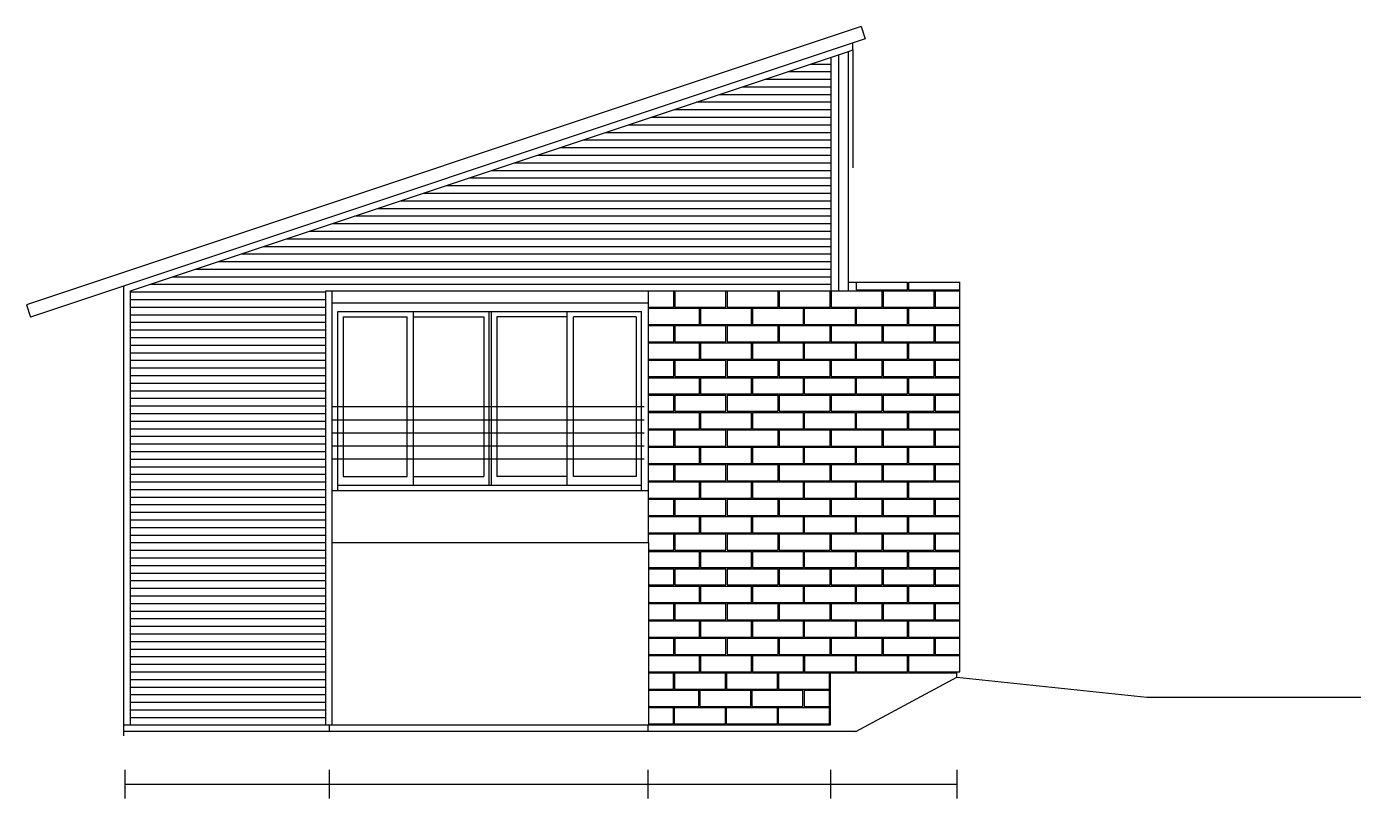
# Model space of a CAD drawing. Header units: inches. Extents: x 683 to 9370, y 1327 to 3956.
# Drawn here: x 2203 to 2815, y 1327 to 1683 of the extents above; entities that cross this region are included whole.
import ezdxf

# ---------------------------------------------------------------- set-up
doc = ezdxf.new("R2010")
doc.units = ezdxf.units.IN
doc.header["$MEASUREMENT"] = 0
for name, color, linetype in [('blocks', 251, 'Continuous'), ('e1', 253, 'Continuous'), ('e2', 251, 'Continuous'), ('walls', 7, 'Continuous')]:
    doc.layers.add(name, color=color, linetype=linetype)

msp = doc.modelspace()

# ---------------------------------------------------------------- linework, layer by layer
at = {"layer": 'blocks'}
for p, q in [((2501.25, 1553.75), (2501.25, 1561.25)), ((2501.75, 1561.25), (2501.75, 1553.75)), ((2525.25, 1553.75), (2525.25, 1561.25)), ((2525.75, 1561.25), (2525.75, 1553.75)), ((2549.25, 1553.75), (2549.25, 1561.25)), ((2549.75, 1561.25), (2549.75, 1553.75)), ((2573.25, 1553.75), (2573.25, 1561.25)), ((2573.75, 1561.25), (2573.75, 1553.75)), ((2581.75, 1561.25), (2597.25, 1561.25)), ((2585.5, 1561.75), (2585.5, 1565.25)), ((2585.5, 1561.75), (2609, 1561.75)), ((2597.25, 1553.75), (2597.25, 1561.25)), ((2597.75, 1561.25), (2621.25, 1561.25)), ((2597.75, 1561.25), (2597.75, 1553.75)), ((2609, 1561.75), (2609, 1565.25)), ((2609.5, 1561.75), (2609.5, 1565.25)), ((2609.5, 1561.75), (2633, 1561.75)), ((2621.25, 1553.75), (2621.25, 1561.25)), ((2621.75, 1561.25), (2633, 1561.25)), ((2621.75, 1561.25), (2621.75, 1553.75)), ((2489.5, 1553.75), (2501.25, 1553.75)), ((2501.75, 1553.75), (2525.25, 1553.75)), ((2525.75, 1553.75), (2549.25, 1553.75)), ((2549.75, 1553.75), (2573.25, 1553.75)), ((2573.75, 1553.75), (2597.25, 1553.75)), ((2597.75, 1553.75), (2621.25, 1553.75)), ((2621.75, 1553.75), (2633, 1553.75)), ((2489.5, 1553.25), (2513, 1553.25)), ((2513, 1545.75), (2513, 1553.25)), ((2513.5, 1553.25), (2513.5, 1545.75)), ((2513.5, 1553.25), (2537, 1553.25)), ((2537, 1545.75), (2537, 1553.25)), ((2537.5, 1553.25), (2561, 1553.25)), ((2537.5, 1553.25), (2537.5, 1545.75)), ((2561, 1545.75), (2561, 1553.25)), ((2561.5, 1545.75), (2561.5, 1553.25)), ((2561.5, 1553.25), (2585, 1553.25)), ((2585, 1545.75), (2585, 1553.25)), ((2585.5, 1553.25), (2609, 1553.25)), ((2585.5, 1545.75), (2585.5, 1553.25)), ((2609, 1545.75), (2609, 1553.25)), ((2609.5, 1545.75), (2609.5, 1553.25)), ((2609.5, 1553.25), (2633, 1553.25)), ((2489.5, 1545.75), (2513, 1545.75)), ((2489.5, 1545.25), (2501.25, 1545.25)), ((2501.25, 1537.75), (2501.25, 1545.25)), ((2501.75, 1545.25), (2525.25, 1545.25)), ((2501.75, 1545.25), (2501.75, 1537.75)), ((2513.5, 1545.75), (2537, 1545.75)), ((2525.25, 1537.75), (2525.25, 1545.25)), ((2525.75, 1545.25), (2549.25, 1545.25)), ((2525.75, 1545.25), (2525.75, 1537.75)), ((2537.5, 1545.75), (2561, 1545.75)), ((2549.25, 1537.75), (2549.25, 1545.25)), ((2549.75, 1545.25), (2573.25, 1545.25)), ((2549.75, 1545.25), (2549.75, 1537.75)), ((2561.5, 1545.75), (2585, 1545.75)), ((2573.25, 1537.75), (2573.25, 1545.25)), ((2573.75, 1545.25), (2573.75, 1537.75)), ((2573.75, 1545.25), (2597.25, 1545.25)), ((2585.5, 1545.75), (2609, 1545.75)), ((2597.25, 1537.75), (2597.25, 1545.25)), ((2597.75, 1545.25), (2621.25, 1545.25)), ((2597.75, 1545.25), (2597.75, 1537.75)), ((2609.5, 1545.75), (2633, 1545.75)), ((2621.25, 1537.75), (2621.25, 1545.25)), ((2621.75, 1545.25), (2621.75, 1537.75)), ((2621.75, 1545.25), (2633, 1545.25)), ((2489.5, 1537.75), (2501.25, 1537.75)), ((2489.5, 1537.25), (2513, 1537.25)), ((2501.75, 1537.75), (2525.25, 1537.75)), ((2513, 1529.75), (2513, 1537.25)), ((2513.5, 1537.25), (2513.5, 1529.75)), ((2513.5, 1537.25), (2537, 1537.25)), ((2525.75, 1537.75), (2549.25, 1537.75)), ((2537, 1529.75), (2537, 1537.25)), ((2537.5, 1537.25), (2561, 1537.25)), ((2537.5, 1537.25), (2537.5, 1529.75)), ((2549.75, 1537.75), (2573.25, 1537.75)), ((2561, 1529.75), (2561, 1537.25)), ((2561.5, 1529.75), (2561.5, 1537.25)), ((2561.5, 1537.25), (2585, 1537.25)), ((2573.75, 1537.75), (2597.25, 1537.75)), ((2585, 1529.75), (2585, 1537.25)), ((2585.5, 1537.25), (2609, 1537.25)), ((2585.5, 1529.75), (2585.5, 1537.25)), ((2597.75, 1537.75), (2621.25, 1537.75)), ((2609, 1529.75), (2609, 1537.25)), ((2609.5, 1529.75), (2609.5, 1537.25)), ((2609.5, 1537.25), (2633, 1537.25)), ((2621.75, 1537.75), (2633, 1537.75)), ((2489.5, 1529.75), (2513, 1529.75)), ((2489.5, 1529.25), (2501.25, 1529.25)), ((2501.25, 1521.75), (2501.25, 1529.25)), ((2501.75, 1529.25), (2525.25, 1529.25)), ((2501.75, 1529.25), (2501.75, 1521.75)), ((2513.5, 1529.75), (2537, 1529.75)), ((2525.25, 1521.75), (2525.25, 1529.25)), ((2525.75, 1529.25), (2525.75, 1521.75)), ((2525.75, 1529.25), (2549.25, 1529.25)), ((2537.5, 1529.75), (2561, 1529.75)), ((2549.25, 1521.75), (2549.25, 1529.25)), ((2549.75, 1529.25), (2549.75, 1521.75)), ((2549.75, 1529.25), (2573.25, 1529.25)), ((2561.5, 1529.75), (2585, 1529.75)), ((2573.25, 1521.75), (2573.25, 1529.25)), ((2573.75, 1529.25), (2573.75, 1521.75)), ((2573.75, 1529.25), (2597.25, 1529.25)), ((2585.5, 1529.75), (2609, 1529.75)), ((2597.25, 1521.75), (2597.25, 1529.25)), ((2597.75, 1529.25), (2621.25, 1529.25)), ((2597.75, 1529.25), (2597.75, 1521.75)), ((2609.5, 1529.75), (2633, 1529.75)), ((2621.25, 1521.75), (2621.25, 1529.25)), ((2621.75, 1529.25), (2621.75, 1521.75)), ((2621.75, 1529.25), (2633, 1529.25)), ((2489.5, 1521.75), (2501.25, 1521.75)), ((2489.5, 1521.25), (2513, 1521.25)), ((2501.75, 1521.75), (2525.25, 1521.75)), ((2513, 1513.75), (2513, 1521.25)), ((2513.5, 1521.25), (2537, 1521.25)), ((2513.5, 1521.25), (2513.5, 1513.75)), ((2525.75, 1521.75), (2549.25, 1521.75)), ((2537, 1513.75), (2537, 1521.25)), ((2537.5, 1521.25), (2561, 1521.25)), ((2537.5, 1521.25), (2537.5, 1513.75)), ((2549.75, 1521.75), (2573.25, 1521.75)), ((2561, 1513.75), (2561, 1521.25)), ((2561.5, 1521.25), (2585, 1521.25)), ((2561.5, 1513.75), (2561.5, 1521.25)), ((2573.75, 1521.75), (2597.25, 1521.75)), ((2585, 1513.75), (2585, 1521.25)), ((2585.5, 1521.25), (2609, 1521.25)), ((2585.5, 1513.75), (2585.5, 1521.25)), ((2597.75, 1521.75), (2621.25, 1521.75)), ((2609, 1513.75), (2609, 1521.25)), ((2609.5, 1521.25), (2633, 1521.25)), ((2609.5, 1513.75), (2609.5, 1521.25)), ((2621.75, 1521.75), (2633, 1521.75)), ((2489.5, 1513.75), (2513, 1513.75)), ((2489.5, 1513.25), (2501.25, 1513.25)), ((2501.25, 1505.75), (2501.25, 1513.25)), ((2501.75, 1513.25), (2525.25, 1513.25)), ((2501.75, 1513.25), (2501.75, 1505.75)), ((2513.5, 1513.75), (2537, 1513.75)), ((2525.25, 1505.75), (2525.25, 1513.25)), ((2525.75, 1513.25), (2525.75, 1505.75)), ((2525.75, 1513.25), (2549.25, 1513.25)), ((2537.5, 1513.75), (2561, 1513.75)), ((2549.25, 1505.75), (2549.25, 1513.25)), ((2549.75, 1513.25), (2573.25, 1513.25)), ((2549.75, 1513.25), (2549.75, 1505.75)), ((2561.5, 1513.75), (2585, 1513.75)), ((2573.25, 1505.75), (2573.25, 1513.25)), ((2573.75, 1513.25), (2573.75, 1505.75)), ((2573.75, 1513.25), (2597.25, 1513.25)), ((2585.5, 1513.75), (2609, 1513.75)), ((2597.25, 1505.75), (2597.25, 1513.25)), ((2597.75, 1513.25), (2621.25, 1513.25)), ((2597.75, 1513.25), (2597.75, 1505.75)), ((2609.5, 1513.75), (2633, 1513.75)), ((2621.25, 1505.75), (2621.25, 1513.25)), ((2621.75, 1513.25), (2621.75, 1505.75)), ((2621.75, 1513.25), (2633, 1513.25)), ((2489.5, 1505.75), (2501.25, 1505.75)), ((2489.5, 1505.25), (2513, 1505.25)), ((2501.75, 1505.75), (2525.25, 1505.75)), ((2513, 1497.75), (2513, 1505.25)), ((2513.5, 1505.25), (2513.5, 1497.75)), ((2513.5, 1505.25), (2537, 1505.25)), ((2525.75, 1505.75), (2549.25, 1505.75)), ((2537, 1497.75), (2537, 1505.25)), ((2537.5, 1505.25), (2561, 1505.25)), ((2537.5, 1505.25), (2537.5, 1497.75)), ((2549.75, 1505.75), (2573.25, 1505.75)), ((2561, 1497.75), (2561, 1505.25)), ((2561.5, 1497.75), (2561.5, 1505.25)), ((2561.5, 1505.25), (2585, 1505.25)), ((2573.75, 1505.75), (2597.25, 1505.75)), ((2585, 1497.75), (2585, 1505.25)), ((2585.5, 1505.25), (2609, 1505.25)), ((2585.5, 1497.75), (2585.5, 1505.25)), ((2597.75, 1505.75), (2621.25, 1505.75)), ((2609, 1497.75), (2609, 1505.25)), ((2609.5, 1497.75), (2609.5, 1505.25)), ((2609.5, 1505.25), (2633, 1505.25)), ((2621.75, 1505.75), (2633, 1505.75)), ((2489.5, 1497.75), (2513, 1497.75)), ((2489.5, 1497.25), (2501.25, 1497.25)), ((2501.25, 1489.75), (2501.25, 1497.25)), ((2501.75, 1497.25), (2525.25, 1497.25)), ((2501.75, 1497.25), (2501.75, 1489.75)), ((2513.5, 1497.75), (2537, 1497.75)), ((2525.25, 1489.75), (2525.25, 1497.25)), ((2525.75, 1497.25), (2549.25, 1497.25)), ((2525.75, 1497.25), (2525.75, 1489.75)), ((2537.5, 1497.75), (2561, 1497.75)), ((2549.25, 1489.75), (2549.25, 1497.25)), ((2549.75, 1497.25), (2573.25, 1497.25)), ((2549.75, 1497.25), (2549.75, 1489.75)), ((2561.5, 1497.75), (2585, 1497.75)), ((2573.25, 1489.75), (2573.25, 1497.25)), ((2573.75, 1497.25), (2573.75, 1489.75)), ((2573.75, 1497.25), (2597.25, 1497.25)), ((2585.5, 1497.75), (2609, 1497.75)), ((2597.25, 1489.75), (2597.25, 1497.25)), ((2597.75, 1497.25), (2621.25, 1497.25)), ((2597.75, 1497.25), (2597.75, 1489.75)), ((2609.5, 1497.75), (2633, 1497.75)), ((2621.25, 1489.75), (2621.25, 1497.25)), ((2621.75, 1497.25), (2621.75, 1489.75)), ((2621.75, 1497.25), (2633, 1497.25)), ((2489.5, 1489.75), (2501.25, 1489.75)), ((2489.5, 1489.25), (2513, 1489.25)), ((2501.75, 1489.75), (2525.25, 1489.75)), ((2513, 1481.75), (2513, 1489.25)), ((2513.5, 1489.25), (2537, 1489.25)), ((2513.5, 1489.25), (2513.5, 1481.75)), ((2525.75, 1489.75), (2549.25, 1489.75)), ((2537, 1481.75), (2537, 1489.25)), ((2537.5, 1489.25), (2561, 1489.25)), ((2537.5, 1489.25), (2537.5, 1481.75)), ((2549.75, 1489.75), (2573.25, 1489.75)), ((2561, 1481.75), (2561, 1489.25)), ((2561.5, 1489.25), (2585, 1489.25)), ((2561.5, 1481.75), (2561.5, 1489.25)), ((2573.75, 1489.75), (2597.25, 1489.75)), ((2585, 1481.75), (2585, 1489.25)), ((2585.5, 1489.25), (2609, 1489.25)), ((2585.5, 1481.75), (2585.5, 1489.25)), ((2597.75, 1489.75), (2621.25, 1489.75)), ((2609, 1481.75), (2609, 1489.25)), ((2609.5, 1481.75), (2609.5, 1489.25)), ((2609.5, 1489.25), (2633, 1489.25)), ((2621.75, 1489.75), (2633, 1489.75)), ((2489.5, 1481.75), (2513, 1481.75)), ((2489.5, 1481.25), (2501.25, 1481.25)), ((2501.25, 1473.75), (2501.25, 1481.25)), ((2501.75, 1481.25), (2525.25, 1481.25)), ((2501.75, 1481.25), (2501.75, 1473.75)), ((2513.5, 1481.75), (2537, 1481.75)), ((2525.25, 1473.75), (2525.25, 1481.25)), ((2525.75, 1481.25), (2525.75, 1473.75)), ((2525.75, 1481.25), (2549.25, 1481.25)), ((2537.5, 1481.75), (2561, 1481.75)), ((2549.25, 1473.75), (2549.25, 1481.25)), ((2549.75, 1481.25), (2573.25, 1481.25)), ((2549.75, 1481.25), (2549.75, 1473.75)), ((2561.5, 1481.75), (2585, 1481.75)), ((2573.25, 1473.75), (2573.25, 1481.25)), ((2573.75, 1481.25), (2573.75, 1473.75)), ((2573.75, 1481.25), (2597.25, 1481.25)), ((2585.5, 1481.75), (2609, 1481.75)), ((2597.25, 1473.75), (2597.25, 1481.25)), ((2597.75, 1481.25), (2621.25, 1481.25)), ((2597.75, 1481.25), (2597.75, 1473.75)), ((2609.5, 1481.75), (2633, 1481.75)), ((2621.25, 1473.75), (2621.25, 1481.25)), ((2621.75, 1481.25), (2621.75, 1473.75)), ((2621.75, 1481.25), (2633, 1481.25)), ((2489.5, 1473.75), (2501.25, 1473.75)), ((2489.5, 1473.25), (2513, 1473.25)), ((2501.75, 1473.75), (2525.25, 1473.75)), ((2513, 1465.75), (2513, 1473.25)), ((2513.5, 1473.25), (2513.5, 1465.75)), ((2513.5, 1473.25), (2537, 1473.25)), ((2525.75, 1473.75), (2549.25, 1473.75)), ((2537, 1465.75), (2537, 1473.25)), ((2537.5, 1473.25), (2561, 1473.25)), ((2537.5, 1473.25), (2537.5, 1465.75)), ((2549.75, 1473.75), (2573.25, 1473.75)), ((2561, 1465.75), (2561, 1473.25)), ((2561.5, 1465.75), (2561.5, 1473.25)), ((2561.5, 1473.25), (2585, 1473.25)), ((2573.75, 1473.75), (2597.25, 1473.75)), ((2585, 1465.75), (2585, 1473.25)), ((2585.5, 1473.25), (2609, 1473.25)), ((2585.5, 1465.75), (2585.5, 1473.25)), ((2597.75, 1473.75), (2621.25, 1473.75)), ((2609, 1465.75), (2609, 1473.25)), ((2609.5, 1465.75), (2609.5, 1473.25)), ((2609.5, 1473.25), (2633, 1473.25)), ((2621.75, 1473.75), (2633, 1473.75)), ((2489.5, 1465.75), (2513, 1465.75)), ((2489.5, 1465.25), (2501.25, 1465.25)), ((2501.25, 1457.75), (2501.25, 1465.25)), ((2501.75, 1465.25), (2525.25, 1465.25)), ((2501.75, 1465.25), (2501.75, 1457.75)), ((2513.5, 1465.75), (2537, 1465.75)), ((2525.25, 1457.75), (2525.25, 1465.25)), ((2525.75, 1465.25), (2525.75, 1457.75)), ((2525.75, 1465.25), (2549.25, 1465.25)), ((2537.5, 1465.75), (2561, 1465.75)), ((2549.25, 1457.75), (2549.25, 1465.25)), ((2549.75, 1465.25), (2573.25, 1465.25)), ((2549.75, 1465.25), (2549.75, 1457.75)), ((2561.5, 1465.75), (2585, 1465.75)), ((2573.25, 1457.75), (2573.25, 1465.25)), ((2573.75, 1465.25), (2573.75, 1457.75)), ((2573.75, 1465.25), (2597.25, 1465.25)), ((2585.5, 1465.75), (2609, 1465.75)), ((2597.25, 1457.75), (2597.25, 1465.25)), ((2597.75, 1465.25), (2621.25, 1465.25)), ((2597.75, 1465.25), (2597.75, 1457.75)), ((2609.5, 1465.75), (2633, 1465.75)), ((2621.25, 1457.75), (2621.25, 1465.25)), ((2621.75, 1465.25), (2621.75, 1457.75)), ((2621.75, 1465.25), (2633, 1465.25)), ((2489.5, 1457.75), (2501.25, 1457.75)), ((2489.5, 1457.25), (2513, 1457.25)), ((2501.75, 1457.75), (2525.25, 1457.75)), ((2513, 1449.75), (2513, 1457.25)), ((2513.5, 1457.25), (2513.5, 1449.75)), ((2513.5, 1457.25), (2537, 1457.25)), ((2525.75, 1457.75), (2549.25, 1457.75)), ((2537, 1449.75), (2537, 1457.25)), ((2537.5, 1457.25), (2537.5, 1449.75)), ((2537.5, 1457.25), (2561, 1457.25)), ((2549.75, 1457.75), (2573.25, 1457.75)), ((2561, 1449.75), (2561, 1457.25)), ((2561.5, 1449.75), (2561.5, 1457.25)), ((2561.5, 1457.25), (2585, 1457.25)), ((2573.75, 1457.75), (2597.25, 1457.75)), ((2585, 1449.75), (2585, 1457.25)), ((2585.5, 1457.25), (2609, 1457.25)), ((2585.5, 1449.75), (2585.5, 1457.25)), ((2597.75, 1457.75), (2621.25, 1457.75)), ((2609, 1449.75), (2609, 1457.25)), ((2609.5, 1449.75), (2609.5, 1457.25)), ((2609.5, 1457.25), (2633, 1457.25)), ((2621.75, 1457.75), (2633, 1457.75)), ((2489.5, 1449.75), (2513, 1449.75)), ((2513.5, 1449.75), (2537, 1449.75)), ((2537.5, 1449.75), (2561, 1449.75)), ((2561.5, 1449.75), (2585, 1449.75)), ((2585.5, 1449.75), (2609, 1449.75)), ((2609.5, 1449.75), (2633, 1449.75)), ((2489.5, 1449.25), (2501.25, 1449.25)), ((2501.25, 1441.75), (2501.25, 1449.25)), ((2501.75, 1449.25), (2525.25, 1449.25)), ((2501.75, 1449.25), (2501.75, 1441.75)), ((2525.25, 1441.75), (2525.25, 1449.25)), ((2525.75, 1449.25), (2525.75, 1441.75)), ((2525.75, 1449.25), (2549.25, 1449.25)), ((2549.25, 1441.75), (2549.25, 1449.25)), ((2549.75, 1449.25), (2573.25, 1449.25)), ((2549.75, 1449.25), (2549.75, 1441.75)), ((2573.25, 1441.75), (2573.25, 1449.25)), ((2573.75, 1449.25), (2573.75, 1441.75)), ((2573.75, 1449.25), (2597.25, 1449.25)), ((2597.25, 1441.75), (2597.25, 1449.25)), ((2597.75, 1449.25), (2621.25, 1449.25)), ((2597.75, 1449.25), (2597.75, 1441.75)), ((2621.25, 1441.75), (2621.25, 1449.25)), ((2621.75, 1449.25), (2621.75, 1441.75)), ((2621.75, 1449.25), (2633, 1449.25)), ((2489.5, 1441.75), (2501.25, 1441.75)), ((2489.5, 1441.25), (2513, 1441.25)), ((2501.75, 1441.75), (2525.25, 1441.75)), ((2513, 1433.75), (2513, 1441.25)), ((2513.5, 1441.25), (2513.5, 1433.75)), ((2513.5, 1441.25), (2537, 1441.25)), ((2525.75, 1441.75), (2549.25, 1441.75)), ((2537, 1433.75), (2537, 1441.25)), ((2537.5, 1441.25), (2561, 1441.25)), ((2537.5, 1441.25), (2537.5, 1433.75)), ((2549.75, 1441.75), (2573.25, 1441.75)), ((2561, 1433.75), (2561, 1441.25)), ((2561.5, 1433.75), (2561.5, 1441.25)), ((2561.5, 1441.25), (2585, 1441.25)), ((2573.75, 1441.75), (2597.25, 1441.75)), ((2585, 1433.75), (2585, 1441.25)), ((2585.5, 1441.25), (2609, 1441.25)), ((2585.5, 1433.75), (2585.5, 1441.25)), ((2597.75, 1441.75), (2621.25, 1441.75)), ((2609, 1433.75), (2609, 1441.25)), ((2609.5, 1433.75), (2609.5, 1441.25)), ((2609.5, 1441.25), (2633, 1441.25)), ((2621.75, 1441.75), (2633, 1441.75)), ((2489.5, 1433.75), (2513, 1433.75)), ((2489.5, 1433.25), (2501.25, 1433.25)), ((2501.25, 1425.75), (2501.25, 1433.25)), ((2501.75, 1433.25), (2525.25, 1433.25)), ((2501.75, 1433.25), (2501.75, 1425.75)), ((2513.5, 1433.75), (2537, 1433.75)), ((2525.25, 1425.75), (2525.25, 1433.25)), ((2525.75, 1433.25), (2525.75, 1425.75)), ((2525.75, 1433.25), (2549.25, 1433.25)), ((2537.5, 1433.75), (2561, 1433.75)), ((2549.25, 1425.75), (2549.25, 1433.25)), ((2549.75, 1433.25), (2573.25, 1433.25)), ((2549.75, 1433.25), (2549.75, 1425.75)), ((2561.5, 1433.75), (2585, 1433.75)), ((2573.25, 1425.75), (2573.25, 1433.25)), ((2573.75, 1433.25), (2573.75, 1425.75)), ((2573.75, 1433.25), (2597.25, 1433.25)), ((2585.5, 1433.75), (2609, 1433.75)), ((2597.25, 1425.75), (2597.25, 1433.25)), ((2597.75, 1433.25), (2621.25, 1433.25)), ((2597.75, 1433.25), (2597.75, 1425.75)), ((2609.5, 1433.75), (2633, 1433.75)), ((2621.25, 1425.75), (2621.25, 1433.25)), ((2621.75, 1433.25), (2621.75, 1425.75)), ((2621.75, 1433.25), (2633, 1433.25)), ((2489.5, 1425.75), (2501.25, 1425.75)), ((2489.5, 1425.25), (2513, 1425.25)), ((2501.75, 1425.75), (2525.25, 1425.75)), ((2513, 1417.75), (2513, 1425.25)), ((2513.5, 1425.25), (2513.5, 1417.75)), ((2513.5, 1425.25), (2537, 1425.25)), ((2525.75, 1425.75), (2549.25, 1425.75)), ((2537, 1417.75), (2537, 1425.25)), ((2537.5, 1425.25), (2561, 1425.25)), ((2537.5, 1425.25), (2537.5, 1417.75)), ((2549.75, 1425.75), (2573.25, 1425.75)), ((2561, 1417.75), (2561, 1425.25)), ((2561.5, 1417.75), (2561.5, 1425.25)), ((2561.5, 1425.25), (2585, 1425.25)), ((2573.75, 1425.75), (2597.25, 1425.75)), ((2585, 1417.75), (2585, 1425.25)), ((2585.5, 1425.25), (2609, 1425.25)), ((2585.5, 1417.75), (2585.5, 1425.25)), ((2597.75, 1425.75), (2621.25, 1425.75)), ((2609, 1417.75), (2609, 1425.25)), ((2609.5, 1417.75), (2609.5, 1425.25)), ((2609.5, 1425.25), (2633, 1425.25)), ((2621.75, 1425.75), (2633, 1425.75)), ((2489.5, 1417.75), (2513, 1417.75)), ((2489.5, 1417.25), (2501.25, 1417.25)), ((2501.25, 1409.75), (2501.25, 1417.25)), ((2501.75, 1417.25), (2525.25, 1417.25)), ((2501.75, 1417.25), (2501.75, 1409.75)), ((2513.5, 1417.75), (2537, 1417.75)), ((2525.25, 1409.75), (2525.25, 1417.25)), ((2525.75, 1417.25), (2525.75, 1409.75)), ((2525.75, 1417.25), (2549.25, 1417.25)), ((2537.5, 1417.75), (2561, 1417.75)), ((2549.25, 1409.75), (2549.25, 1417.25)), ((2549.75, 1417.25), (2573.25, 1417.25)), ((2549.75, 1417.25), (2549.75, 1409.75)), ((2561.5, 1417.75), (2585, 1417.75)), ((2573.25, 1409.75), (2573.25, 1417.25)), ((2573.75, 1417.25), (2573.75, 1409.75)), ((2573.75, 1417.25), (2597.25, 1417.25)), ((2585.5, 1417.75), (2609, 1417.75)), ((2597.25, 1409.75), (2597.25, 1417.25)), ((2597.75, 1417.25), (2621.25, 1417.25)), ((2597.75, 1417.25), (2597.75, 1409.75)), ((2609.5, 1417.75), (2633, 1417.75)), ((2621.25, 1409.75), (2621.25, 1417.25)), ((2621.75, 1417.25), (2621.75, 1409.75)), ((2621.75, 1417.25), (2633, 1417.25)), ((2489.5, 1409.75), (2501.25, 1409.75)), ((2489.5, 1409.25), (2513, 1409.25)), ((2501.75, 1409.75), (2525.25, 1409.75)), ((2513, 1401.75), (2513, 1409.25)), ((2513.5, 1409.25), (2537, 1409.25)), ((2513.5, 1409.25), (2513.5, 1401.75)), ((2525.75, 1409.75), (2549.25, 1409.75)), ((2537, 1401.75), (2537, 1409.25)), ((2537.5, 1409.25), (2561, 1409.25)), ((2537.5, 1409.25), (2537.5, 1401.75)), ((2549.75, 1409.75), (2573.25, 1409.75)), ((2561, 1401.75), (2561, 1409.25)), ((2561.5, 1409.25), (2585, 1409.25)), ((2561.5, 1401.75), (2561.5, 1409.25)), ((2573.75, 1409.75), (2597.25, 1409.75)), ((2585, 1401.75), (2585, 1409.25)), ((2585.5, 1409.25), (2609, 1409.25)), ((2585.5, 1401.75), (2585.5, 1409.25)), ((2597.75, 1409.75), (2621.25, 1409.75)), ((2609, 1401.75), (2609, 1409.25)), ((2609.5, 1401.75), (2609.5, 1409.25)), ((2609.5, 1409.25), (2633, 1409.25)), ((2621.75, 1409.75), (2633, 1409.75)), ((2489.5, 1401.75), (2513, 1401.75)), ((2489.5, 1401.25), (2501.25, 1401.25)), ((2501.25, 1393.75), (2501.25, 1401.25)), ((2501.75, 1401.25), (2525.25, 1401.25)), ((2501.75, 1401.25), (2501.75, 1393.75)), ((2513.5, 1401.75), (2537, 1401.75)), ((2525.25, 1393.75), (2525.25, 1401.25)), ((2525.75, 1401.25), (2549.25, 1401.25)), ((2525.75, 1401.25), (2525.75, 1393.75)), ((2537.5, 1401.75), (2561, 1401.75)), ((2549.25, 1393.75), (2549.25, 1401.25)), ((2549.75, 1401.25), (2573.25, 1401.25)), ((2549.75, 1401.25), (2549.75, 1393.75)), ((2561.5, 1401.75), (2585, 1401.75)), ((2573.25, 1393.75), (2573.25, 1401.25)), ((2573.75, 1401.25), (2573.75, 1393.75)), ((2573.75, 1401.25), (2597.25, 1401.25)), ((2585.5, 1401.75), (2609, 1401.75)), ((2597.25, 1393.75), (2597.25, 1401.25)), ((2597.75, 1401.25), (2621.25, 1401.25)), ((2597.75, 1401.25), (2597.75, 1393.75)), ((2609.5, 1401.75), (2633, 1401.75)), ((2621.25, 1393.75), (2621.25, 1401.25)), ((2621.75, 1401.25), (2621.75, 1393.75)), ((2621.75, 1401.25), (2633, 1401.25)), ((2489.5, 1393.75), (2501.25, 1393.75)), ((2489.5, 1393.25), (2513, 1393.25)), ((2501.75, 1393.75), (2525.25, 1393.75)), ((2513, 1385.75), (2513, 1393.25)), ((2513.5, 1393.25), (2513.5, 1385.75)), ((2513.5, 1393.25), (2537, 1393.25)), ((2525.75, 1393.75), (2549.25, 1393.75)), ((2537, 1385.75), (2537, 1393.25)), ((2537.5, 1393.25), (2561, 1393.25)), ((2537.5, 1393.25), (2537.5, 1385.75)), ((2549.75, 1393.75), (2573.25, 1393.75)), ((2561, 1385.75), (2561, 1393.25)), ((2561.5, 1393.25), (2585, 1393.25)), ((2561.5, 1393.25), (2561.5, 1385.75)), ((2573.75, 1393.75), (2597.25, 1393.75)), ((2585, 1385.75), (2585, 1393.25)), ((2585.5, 1393.25), (2609, 1393.25)), ((2585.5, 1385.75), (2585.5, 1393.25)), ((2597.75, 1393.75), (2621.25, 1393.75)), ((2609, 1385.75), (2609, 1393.25)), ((2609.5, 1393.25), (2633, 1393.25)), ((2609.5, 1385.75), (2609.5, 1393.25)), ((2621.75, 1393.75), (2633, 1393.75)), ((2489.49, 1385.75), (2512.99, 1385.75)), ((2489.5, 1385.25), (2501, 1385.25)), ((2501, 1377.75), (2501, 1385.25)), ((2501.5, 1385.25), (2525, 1385.25)), ((2501.5, 1385.25), (2501.5, 1377.75)), ((2513.49, 1385.75), (2536.99, 1385.75)), ((2525, 1377.75), (2525, 1385.25)), ((2525.5, 1385.25), (2549, 1385.25)), ((2525.5, 1385.25), (2525.5, 1377.75)), ((2537.49, 1385.75), (2560.99, 1385.75)), ((2549, 1377.75), (2549, 1385.25)), ((2549.5, 1385.25), (2573, 1385.25)), ((2549.5, 1385.25), (2549.5, 1377.75)), ((2561.5, 1385.75), (2585, 1385.75)), ((2573, 1377.75), (2573, 1385.25)), ((2585.5, 1385.75), (2609, 1385.75)), ((2609.5, 1385.75), (2633, 1385.75)), ((2489.5, 1377.75), (2501, 1377.75)), ((2489.5, 1377.25), (2512.75, 1377.25)), ((2501.5, 1377.75), (2525, 1377.75)), ((2512.75, 1369.75), (2512.75, 1377.25)), ((2513.25, 1377.25), (2513.25, 1369.75)), ((2513.25, 1377.25), (2536.75, 1377.25)), ((2525.5, 1377.75), (2549, 1377.75)), ((2536.75, 1369.75), (2536.75, 1377.25)), ((2537.25, 1377.25), (2537.25, 1369.75)), ((2537.25, 1377.25), (2560.75, 1377.25)), ((2549.5, 1377.75), (2573, 1377.75)), ((2560.75, 1369.75), (2560.75, 1377.25)), ((2561.25, 1377.25), (2561.25, 1369.75)), ((2561.25, 1377.25), (2573, 1377.25)), ((2573, 1369.75), (2573, 1377.25)), ((2489.5, 1369.75), (2512.75, 1369.75)), ((2489.5, 1369.25), (2501, 1369.25)), ((2501, 1361.75), (2501, 1369.25)), ((2501.5, 1369.25), (2525, 1369.25)), ((2501.5, 1361.75), (2501.5, 1369.25)), ((2513.25, 1369.75), (2536.75, 1369.75)), ((2525, 1361.75), (2525, 1369.25)), ((2525.5, 1369.25), (2549, 1369.25)), ((2525.5, 1361.75), (2525.5, 1369.25)), ((2537.25, 1369.75), (2560.75, 1369.75)), ((2549, 1361.75), (2549, 1369.25)), ((2549.5, 1369.25), (2573, 1369.25)), ((2549.5, 1361.75), (2549.5, 1369.25)), ((2561.25, 1369.75), (2573, 1369.75)), ((2573, 1361.75), (2573, 1369.25)), ((2489.5, 1361.75), (2501, 1361.75)), ((2501.5, 1361.75), (2525, 1361.75)), ((2525.5, 1361.75), (2549, 1361.75)), ((2549.5, 1361.75), (2573, 1361.75))]:
    msp.add_line(p, q, dxfattribs=at)
at = {"layer": 'e1'}
for p, q in [((2489.5, 1445.25), (2489.5, 1561.25)), ((2343.87, 1469.25), (2489.5, 1469.25))]:
    msp.add_line(p, q, dxfattribs=at)
at = {"layer": 'e2'}
for p, q in [((2250.75, 1561.25), (2581.75, 1671.58)), ((2577.25, 1561.25), (2577.25, 1670.08)), ((2583.75, 1672.25), (2583.75, 1617.92)), ((2564.25, 1665.75), (2573.75, 1665.75)), ((2573.75, 1561.25), (2573.75, 1668.92)), ((2543.25, 1658.75), (2573.75, 1658.75)), ((2553.75, 1662.25), (2573.75, 1662.25)), ((2522.25, 1651.75), (2573.75, 1651.75)), ((2532.75, 1655.25), (2573.75, 1655.25)), ((2511.75, 1648.25), (2573.75, 1648.25)), ((2490.75, 1641.25), (2573.75, 1641.25)), ((2501.25, 1644.75), (2573.75, 1644.75)), ((2469.75, 1634.25), (2573.75, 1634.25)), ((2480.25, 1637.75), (2573.75, 1637.75)), ((2448.75, 1627.25), (2573.75, 1627.25)), ((2459.25, 1630.75), (2573.75, 1630.75)), ((2438.25, 1623.75), (2573.75, 1623.75)), ((2417.25, 1616.75), (2573.75, 1616.75)), ((2427.75, 1620.25), (2573.75, 1620.25)), ((2396.25, 1609.75), (2573.75, 1609.75)), ((2406.75, 1613.25), (2573.75, 1613.25)), ((2375.25, 1602.75), (2573.75, 1602.75)), ((2385.75, 1606.25), (2573.75, 1606.25)), ((2364.75, 1599.25), (2573.75, 1599.25)), ((2343.75, 1592.25), (2573.75, 1592.25)), ((2354.25, 1595.75), (2573.75, 1595.75)), ((2322.75, 1585.25), (2573.75, 1585.25)), ((2333.25, 1588.75), (2573.75, 1588.75)), ((2301.75, 1578.25), (2573.75, 1578.25)), ((2312.25, 1581.75), (2573.75, 1581.75)), ((2291.25, 1574.75), (2573.75, 1574.75)), ((2270.25, 1567.75), (2573.75, 1567.75)), ((2280.75, 1571.25), (2573.75, 1571.25)), ((2250.75, 1361.25), (2250.75, 1561.25)), ((2250.75, 1560.75), (2340.75, 1560.75)), ((2259.75, 1564.25), (2573.75, 1564.25)), ((2340.75, 1361.25), (2340.75, 1561.25)), ((2340.75, 1561.25), (2343.75, 1561.25)), ((2250.75, 1557.25), (2340.75, 1557.25)), ((2250.75, 1553.75), (2340.75, 1553.75)), ((2343.75, 1555.71), (2489.5, 1555.71)), ((2250.75, 1550.25), (2340.75, 1550.25)), ((2346.37, 1551.75), (2486.37, 1551.75)), ((2346.37, 1469.25), (2346.37, 1551.75)), ((2348.87, 1549.25), (2348.87, 1475.75)), ((2348.87, 1549.25), (2378.25, 1549.25)), ((2378.25, 1475.75), (2378.25, 1549.25)), ((2381.25, 1471.75), (2381.25, 1551.75)), ((2381.25, 1549.25), (2413.62, 1549.25)), ((2413.62, 1549.25), (2413.62, 1475.75)), ((2416.12, 1471.75), (2416.12, 1551.75)), ((2417.12, 1471.75), (2417.12, 1551.75)), ((2419.62, 1549.25), (2419.62, 1475.75)), ((2452, 1549.25), (2419.62, 1549.25)), ((2452, 1471.75), (2452, 1551.75)), ((2455, 1475.75), (2455, 1549.25)), ((2483.87, 1549.25), (2455, 1549.25)), ((2483.87, 1549.25), (2483.87, 1475.75)), ((2486.37, 1469.25), (2486.37, 1551.75)), ((2250.75, 1546.75), (2340.75, 1546.75)), ((2250.75, 1543.25), (2340.75, 1543.25)), ((2250.75, 1539.75), (2340.75, 1539.75)), ((2250.75, 1536.25), (2340.75, 1536.25)), ((2250.75, 1532.75), (2340.75, 1532.75)), ((2250.75, 1529.25), (2340.75, 1529.25)), ((2250.75, 1525.75), (2340.75, 1525.75)), ((2250.75, 1522.25), (2340.75, 1522.25)), ((2250.75, 1518.75), (2340.75, 1518.75)), ((2250.75, 1515.25), (2340.75, 1515.25)), ((2250.75, 1511.75), (2340.75, 1511.75)), ((2250.75, 1508.25), (2340.75, 1508.25)), ((2250.75, 1504.75), (2340.75, 1504.75)), ((2487.5, 1507.75), (2343.75, 1507.75)), ((2250.75, 1501.25), (2340.75, 1501.25)), ((2487.5, 1501.75), (2343.75, 1501.75)), ((2250.75, 1497.75), (2340.75, 1497.75)), ((2250.75, 1494.25), (2340.75, 1494.25)), ((2487.5, 1495.75), (2343.75, 1495.75)), ((2250.75, 1490.75), (2340.75, 1490.75)), ((2250.75, 1487.25), (2340.75, 1487.25)), ((2487.5, 1489.75), (2343.75, 1489.75)), ((2250.75, 1483.75), (2340.75, 1483.75)), ((2250.75, 1480.25), (2340.75, 1480.25)), ((2487.5, 1483.75), (2343.75, 1483.75)), ((2250.75, 1476.75), (2340.75, 1476.75)), ((2348.87, 1475.75), (2378.25, 1475.75)), ((2381.25, 1475.75), (2413.62, 1475.75)), ((2452, 1475.75), (2419.62, 1475.75)), ((2483.87, 1475.75), (2455, 1475.75)), ((2250.75, 1473.25), (2340.75, 1473.25)), ((2250.75, 1469.75), (2340.75, 1469.75)), ((2346.37, 1471.75), (2486.37, 1471.75)), ((2250.75, 1466.25), (2340.75, 1466.25)), ((2250.75, 1462.75), (2340.75, 1462.75)), ((2250.75, 1459.25), (2340.75, 1459.25)), ((2250.75, 1455.75), (2340.75, 1455.75)), ((2250.75, 1452.25), (2340.75, 1452.25)), ((2250.75, 1448.75), (2340.75, 1448.75)), ((2250.75, 1445.25), (2340.75, 1445.25)), ((2250.75, 1441.75), (2340.75, 1441.75)), ((2250.75, 1438.25), (2340.75, 1438.25)), ((2250.75, 1434.75), (2340.75, 1434.75)), ((2250.75, 1431.25), (2340.75, 1431.25)), ((2250.75, 1427.75), (2340.75, 1427.75)), ((2250.75, 1424.25), (2340.75, 1424.25)), ((2250.75, 1420.75), (2340.75, 1420.75)), ((2250.75, 1417.25), (2340.75, 1417.25)), ((2250.75, 1413.75), (2340.75, 1413.75)), ((2250.75, 1410.25), (2340.75, 1410.25)), ((2250.75, 1406.75), (2340.75, 1406.75)), ((2250.75, 1403.25), (2340.75, 1403.25)), ((2250.75, 1399.75), (2340.75, 1399.75)), ((2250.75, 1396.25), (2340.75, 1396.25)), ((2250.75, 1392.75), (2340.75, 1392.75)), ((2250.75, 1389.25), (2340.75, 1389.25)), ((2250.75, 1385.75), (2340.75, 1385.75)), ((2573.5, 1385.25), (2631.75, 1385.25)), ((2573.5, 1361.25), (2573.5, 1385.25)), ((2250.75, 1382.25), (2340.75, 1382.25)), ((2250.75, 1378.75), (2340.75, 1378.75)), ((2250.75, 1375.25), (2340.75, 1375.25)), ((2250.75, 1371.75), (2340.75, 1371.75)), ((2719.2, 1374.13), (3450.72, 1374.13)), ((2250.75, 1368.25), (2340.75, 1368.25)), ((2250.75, 1364.75), (2340.75, 1364.75)), ((2247.75, 1361.25), (2489.25, 1361.25)), ((2342.37, 1361.25), (2342.37, 1358.25)), ((2489.25, 1361.25), (2573.5, 1361.25)), ((2489.25, 1361.25), (2489.25, 1358.25)), ((2248.12, 1340.56), (2248.12, 1327.41)), ((2342.37, 1340.56), (2342.37, 1327.41)), ((2489.25, 1340.56), (2489.25, 1327.41)), ((2573.5, 1340.56), (2573.5, 1327.41)), ((2631.75, 1340.56), (2631.75, 1327.41)), ((2248.12, 1333.99), (2631.75, 1333.99))]:
    msp.add_line(p, q, dxfattribs=at)
at = {"layer": 'walls'}
for p, q in [((2587.54, 1683), (2202.86, 1554.77)), ((2587.54, 1683), (2589.44, 1677.31)), ((2589.44, 1677.31), (2204.75, 1549.08)), ((2581.75, 1671.58), (2583.75, 1672.25)), ((2581.75, 1561.25), (2581.75, 1671.58)), ((2583.75, 1672.25), (2583.75, 1675.41)), ((2247.75, 1356.25), (2247.75, 1563.41)), ((2343.75, 1361.25), (2343.75, 1561.25)), ((2343.75, 1561.25), (2581.75, 1561.25)), ((2581.75, 1565.25), (2609, 1565.25)), ((2609.5, 1565.25), (2633, 1565.25)), ((2633, 1385.75), (2633, 1565.25)), ((2202.86, 1554.77), (2204.75, 1549.08)), ((2343.75, 1445.25), (2489.5, 1445.25)), ((2489.5, 1445.25), (2489.5, 1361.25)), ((2585.08, 1358.25), (2631.75, 1383.29)), ((2631.75, 1383.29), (2631.75, 1385.25)), ((2631.75, 1383.29), (2719.2, 1374.13)), ((2585.08, 1358.25), (2247.75, 1358.25))]:
    msp.add_line(p, q, dxfattribs=at)

doc.saveas('drawing.dxf')
